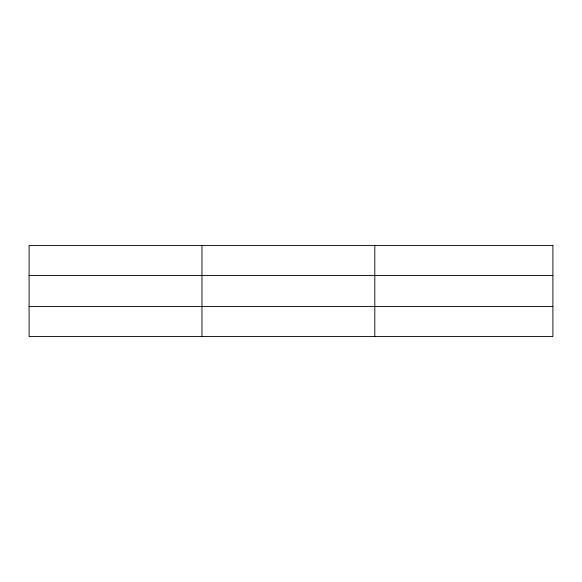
<?xml version="1.0" encoding="UTF-8"?>
<svg xmlns="http://www.w3.org/2000/svg" width="582" height="582" viewBox="0 0 582 582"><rect width="100%" height="100%" fill="white"/><g stroke="black" fill="none" stroke-linecap="round" stroke-linejoin="round"><path stroke-width="0.87" d="M201.954 245.429L201.954 336.571M374.808 245.429L374.808 336.571M29.1 275.504L552.9 275.504M29.1 306.496L552.9 306.496M552.9 245.429L552.9 336.571L29.1 336.571L29.1 245.429L552.9 245.429"/></g></svg>
